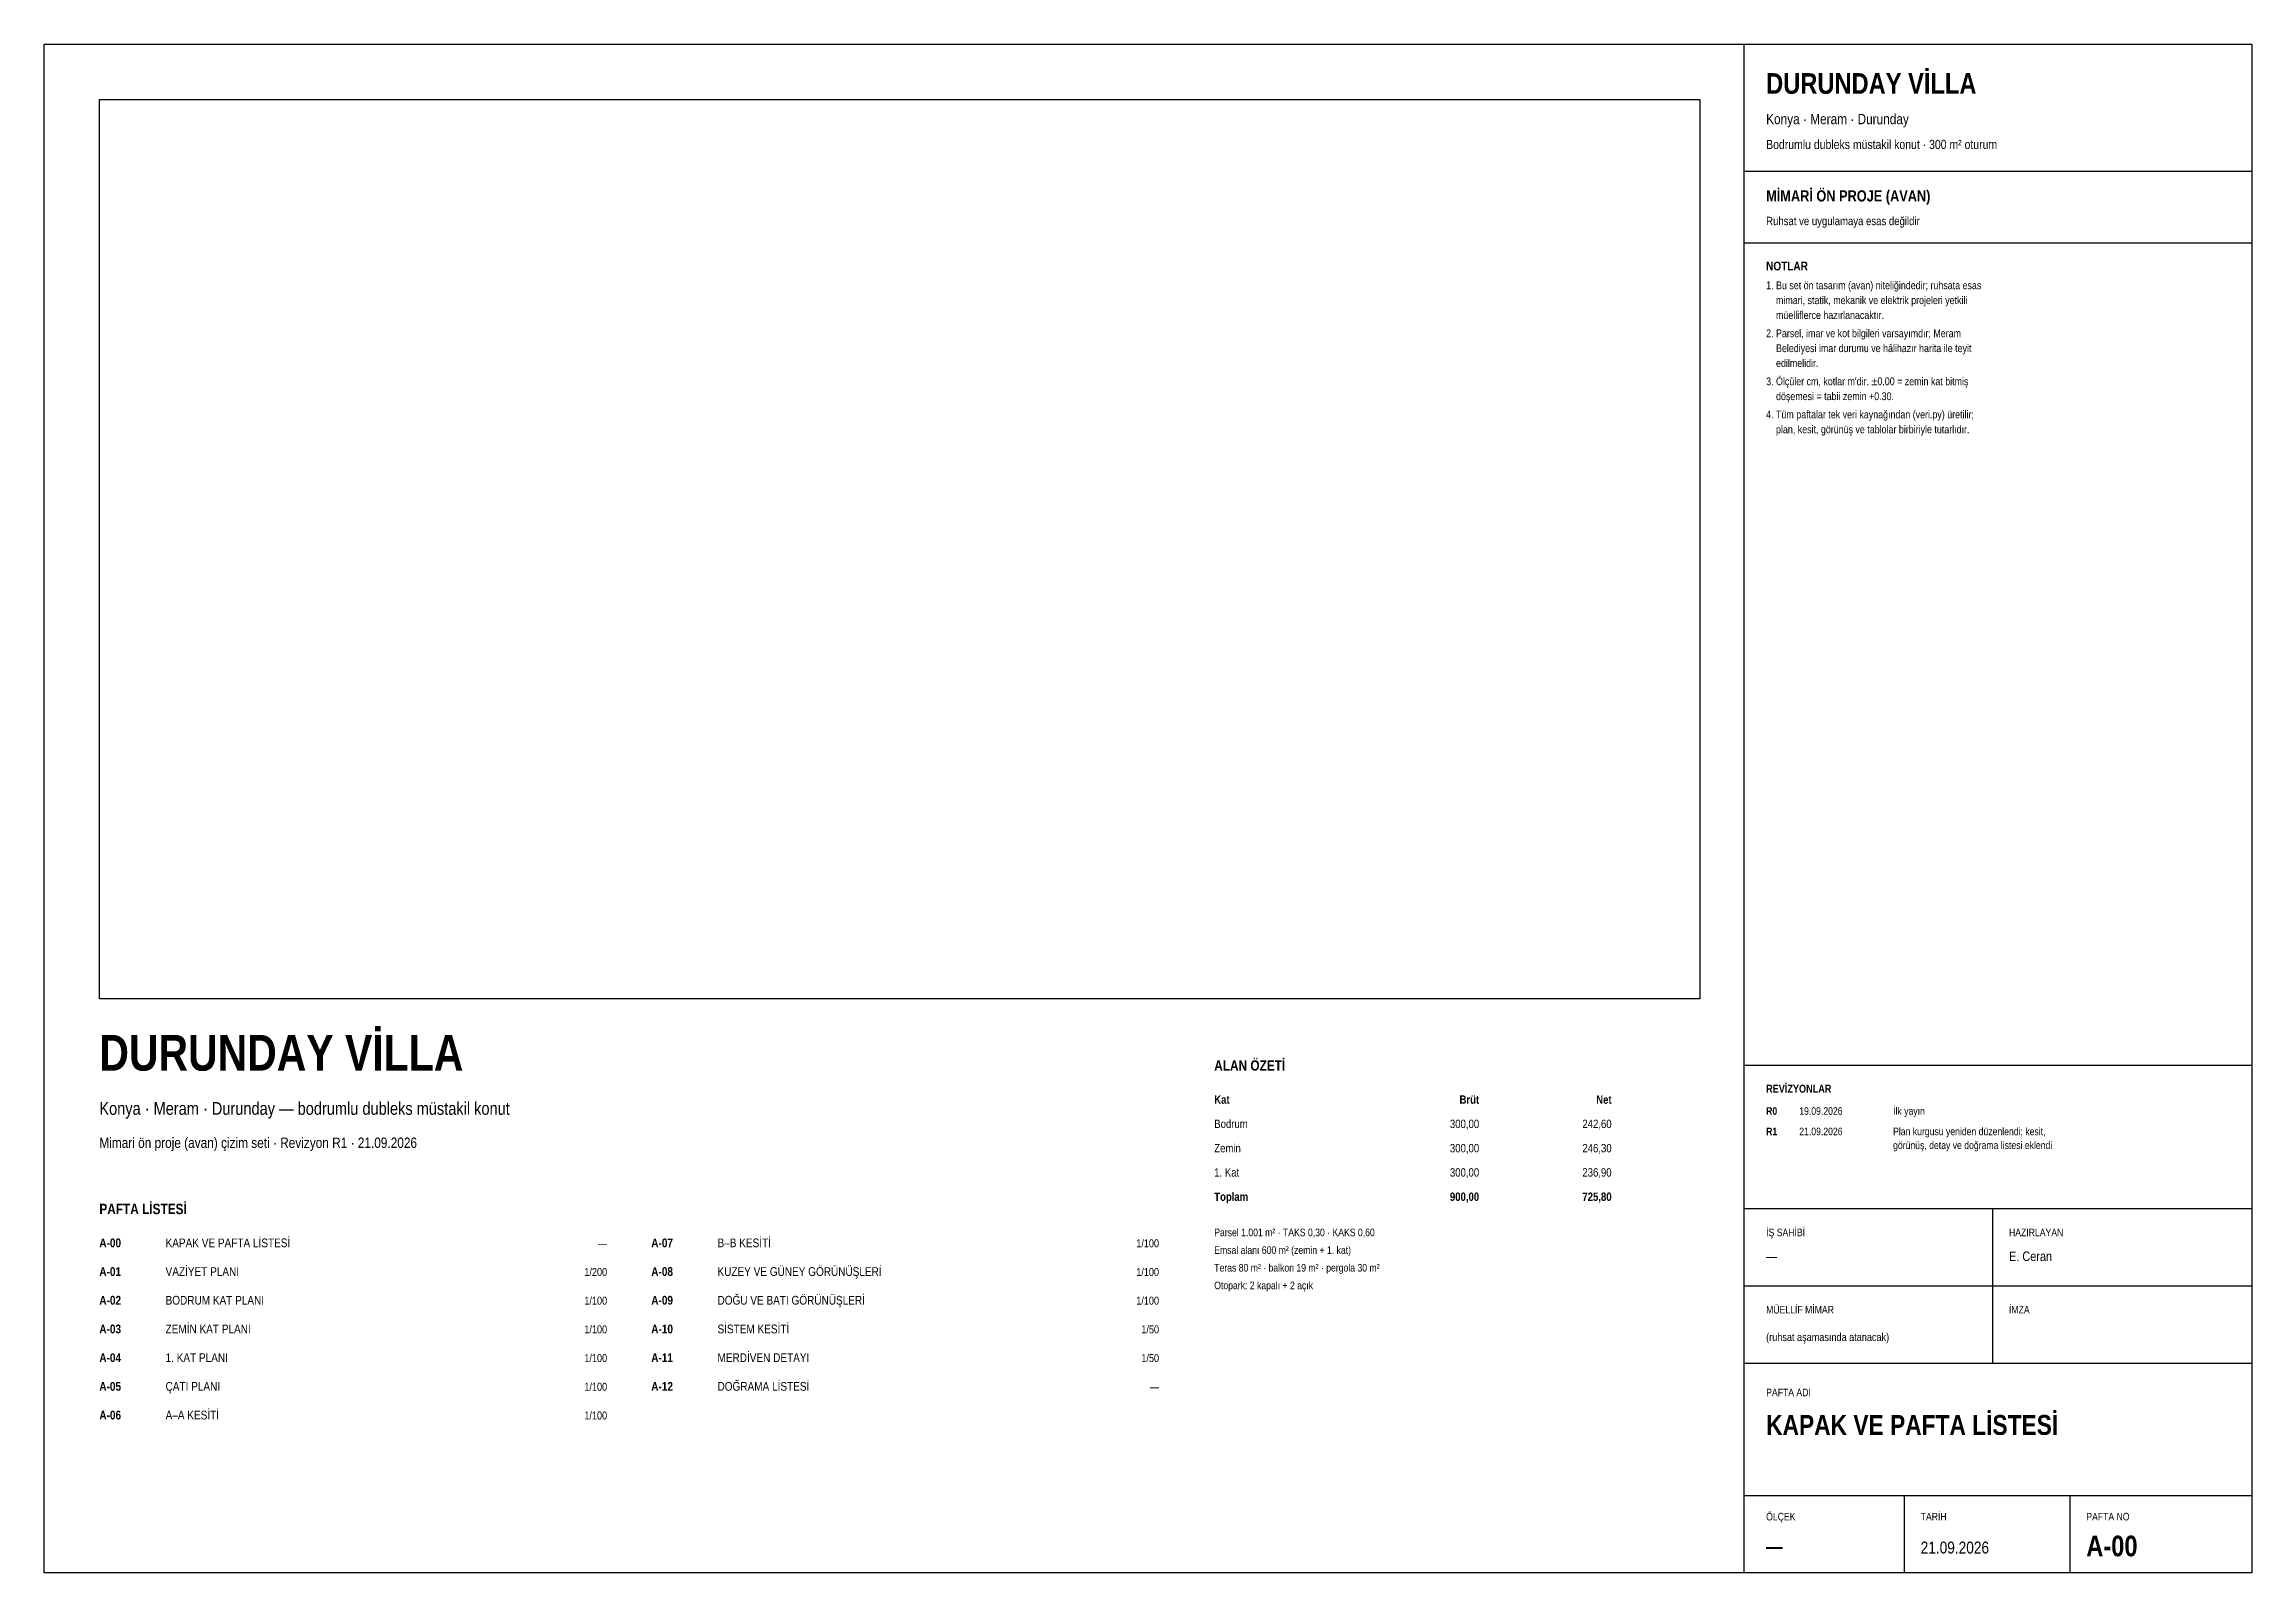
# Paper-space layout 'A-00 KAPAK VE PAFTA LISTESI' of a CAD drawing. Header units: centimetres, sheet in millimetres. Extents: x 10 to 410, y 10 to 287.
import ezdxf
from ezdxf.enums import TextEntityAlignment as Align

# ---------------------------------------------------------------- set-up
doc = ezdxf.new("R2010")
doc.units = ezdxf.units.CM
doc.header["$LTSCALE"] = 0.25
for name, color, linetype, lineweight in [('M-GOST-ANTET', 176, 'Continuous', 25), ('M-GOST-ANTETYAZI', 177, 'Continuous', 9), ('M-GOST-TABLO', 1, 'Continuous', 9)]:
    doc.layers.add(name, color=color, linetype=linetype, lineweight=lineweight)
doc.styles.add('YAZI', font='arialn.ttf')
doc.styles.add('YAZI-KALIN', font='arialnb.ttf')

psp = doc.layouts.new('A-00 KAPAK VE PAFTA LISTESI')

# ---------------------------------------------------------------- linework, layer by layer
at = {"layer": 'M-GOST-ANTET'}
for p, q in [((318, 264), (410, 264)), ((318, 251), (410, 251)), ((318, 102), (410, 102)), ((318, 76), (410, 76)), ((363, 76), (363, 62)), ((318, 62), (410, 62)), ((363, 62), (363, 48)), ((318, 48), (410, 48)), ((318, 24), (410, 24)), ((347, 24), (347, 10)), ((377, 24), (377, 10))]:
    psp.add_line(p, q, dxfattribs=at)
for points in [[(10, 287), (410, 287), (410, 10), (10, 10)], [(318, 287), (410, 287), (410, 10), (318, 10)], [(20, 277), (310, 277), (310, 114), (20, 114)]]:
    psp.add_lwpolyline(points, close=True, dxfattribs=at)

# ---------------------------------------------------------------- texts
at = {"layer": 'M-GOST-ANTETYAZI'}
for s, height, style, p in [('DURUNDAY VİLLA', 3.744, 'YAZI-KALIN', (322, 278)), ('Konya · Meram · Durunday', 1.872, 'YAZI', (322, 272.5)), ('Bodrumlu dubleks müstakil konut · 300 m² oturum', 1.656, 'YAZI', (322, 268)), ('MİMARİ ÖN PROJE (AVAN)', 2.016, 'YAZI-KALIN', (322, 258.5)), ('Ruhsat ve uygulamaya esas değildir', 1.512, 'YAZI', (322, 254.2)), ('NOTLAR', 1.584, 'YAZI-KALIN', (322, 246)), ('1. Bu set ön tasarım (avan) niteliğindedir; ruhsata esas', 1.404, 'YAZI', (322, 242.6)), ('    mimari, statik, mekanik ve elektrik projeleri yetkili', 1.404, 'YAZI', (322, 239.9)), ('    müelliflerce hazırlanacaktır.', 1.404, 'YAZI', (322, 237.2)), ('2. Parsel, imar ve kot bilgileri varsayımdır; Meram', 1.404, 'YAZI', (322, 233.9)), ('    Belediyesi imar durumu ve hâlihazır harita ile teyit', 1.404, 'YAZI', (322, 231.2)), ('    edilmelidir.', 1.404, 'YAZI', (322, 228.5)), ("3. Ölçüler cm, kotlar m'dir. %%p0.00 = zemin kat bitmiş", 1.404, 'YAZI', (322, 225.2)), ('4. Tüm paftalar tek veri kaynağından (veri.py) üretilir;', 1.404, 'YAZI', (322, 219.2)), ('    döşemesi = tabii zemin +0.30.', 1.404, 'YAZI', (322, 222.5)), ('    plan, kesit, görünüş ve tablolar birbiriyle tutarlıdır.', 1.404, 'YAZI', (322, 216.5)), ('DURUNDAY VİLLA', 6.48, 'YAZI-KALIN', (20, 101)), ('REVİZYONLAR', 1.44, 'YAZI-KALIN', (322, 97)), ('Konya · Meram · Durunday — bodrumlu dubleks müstakil konut', 2.304, 'YAZI', (20, 93)), ('R0', 1.368, 'YAZI-KALIN', (322, 93)), ('19.09.2026', 1.368, 'YAZI', (328, 93)), ('İlk yayın', 1.368, 'YAZI', (345, 93)), ('Mimari ön proje (avan) çizim seti · Revizyon R1 · 21.09.2026', 1.872, 'YAZI', (20, 87)), ('R1', 1.368, 'YAZI-KALIN', (322, 89.3)), ('21.09.2026', 1.368, 'YAZI', (328, 89.3)), ('görünüş, detay ve doğrama listesi eklendi', 1.368, 'YAZI', (345, 86.8)), ('Plan kurgusu yeniden düzenlendi; kesit,', 1.368, 'YAZI', (345, 89.3)), ('İŞ SAHİBİ', 1.368, 'YAZI', (322, 71)), ('HAZIRLAYAN', 1.368, 'YAZI', (366, 71)), ('E. Ceran', 1.728, 'YAZI', (366, 66.5)), ('—', 1.73, 'YAZI', (322, 66.5)), ('MÜELLİF MİMAR', 1.368, 'YAZI', (322, 57)), ('İMZA', 1.368, 'YAZI', (366, 57)), ('(ruhsat aşamasında atanacak)', 1.44, 'YAZI', (322, 52)), ('PAFTA ADI', 1.368, 'YAZI', (322, 42)), ('KAPAK VE PAFTA LİSTESİ', 3.6, 'YAZI-KALIN', (322, 35)), ('ÖLÇEK', 1.368, 'YAZI', (322, 19.5)), ('TARİH', 1.368, 'YAZI', (350, 19.5)), ('PAFTA NO', 1.368, 'YAZI', (380, 19.5)), ('A-00', 3.744, 'YAZI-KALIN', (380, 13)), ('—', 2.59, 'YAZI-KALIN', (322, 13.5)), ('21.09.2026', 2.16, 'YAZI', (350, 13.5))]:
    psp.add_text(s, height=height, dxfattribs=dict(at, style=style)).set_placement(p)
at = {"layer": 'M-GOST-TABLO'}
for s, height, style, p in [('ALAN ÖZETİ', 1.872, 'YAZI-KALIN', (222, 101)), ('Kat', 1.512, 'YAZI-KALIN', (222, 95)), ('Bodrum', 1.512, 'YAZI', (222, 90.6)), ('Zemin', 1.512, 'YAZI', (222, 86.2)), ('1. Kat', 1.512, 'YAZI', (222, 81.8)), ('PAFTA LİSTESİ', 1.872, 'YAZI-KALIN', (20, 75)), ('Toplam', 1.512, 'YAZI-KALIN', (222, 77.4)), ('Parsel 1.001 m² · TAKS 0,30 · KAKS 0,60', 1.368, 'YAZI', (222, 71)), ('A-00', 1.584, 'YAZI-KALIN', (20, 69)), ('KAPAK VE PAFTA LİSTESİ', 1.584, 'YAZI', (32, 69)), ('A-07', 1.584, 'YAZI-KALIN', (120, 69)), ('B–B KESİTİ', 1.584, 'YAZI', (132, 69)), ('Emsal alanı 600 m² (zemin + 1. kat)', 1.368, 'YAZI', (222, 67.8)), ('A-01', 1.584, 'YAZI-KALIN', (20, 63.8)), ('VAZİYET PLANI', 1.584, 'YAZI', (32, 63.8)), ('A-08', 1.584, 'YAZI-KALIN', (120, 63.8)), ('KUZEY VE GÜNEY GÖRÜNÜŞLERİ', 1.584, 'YAZI', (132, 63.8)), ('Teras 80 m² · balkon 19 m² · pergola 30 m²', 1.368, 'YAZI', (222, 64.6)), ('A-02', 1.584, 'YAZI-KALIN', (20, 58.6)), ('BODRUM KAT PLANI', 1.584, 'YAZI', (32, 58.6)), ('A-09', 1.584, 'YAZI-KALIN', (120, 58.6)), ('DOĞU VE BATI GÖRÜNÜŞLERİ', 1.584, 'YAZI', (132, 58.6)), ('Otopark: 2 kapalı + 2 açık', 1.368, 'YAZI', (222, 61.4)), ('A-03', 1.584, 'YAZI-KALIN', (20, 53.4)), ('ZEMİN KAT PLANI', 1.584, 'YAZI', (32, 53.4)), ('A-10', 1.584, 'YAZI-KALIN', (120, 53.4)), ('SİSTEM KESİTİ', 1.584, 'YAZI', (132, 53.4)), ('A-04', 1.584, 'YAZI-KALIN', (20, 48.2)), ('1. KAT PLANI', 1.584, 'YAZI', (32, 48.2)), ('A-11', 1.584, 'YAZI-KALIN', (120, 48.2)), ('MERDİVEN DETAYI', 1.584, 'YAZI', (132, 48.2)), ('A-05', 1.584, 'YAZI-KALIN', (20, 43)), ('ÇATI PLANI', 1.584, 'YAZI', (32, 43)), ('A-12', 1.584, 'YAZI-KALIN', (120, 43)), ('DOĞRAMA LİSTESİ', 1.584, 'YAZI', (132, 43)), ('A-06', 1.584, 'YAZI-KALIN', (20, 37.8)), ('A–A KESİTİ', 1.584, 'YAZI', (32, 37.8))]:
    psp.add_text(s, height=height, dxfattribs=dict(at, style=style)).set_placement(p)
for s, height, style, p in [('Brüt', 1.512, 'YAZI-KALIN', (270, 95)), ('Net', 1.512, 'YAZI-KALIN', (294, 95)), ('300,00', 1.512, 'YAZI', (270, 90.6)), ('242,60', 1.512, 'YAZI', (294, 90.6)), ('300,00', 1.512, 'YAZI', (270, 86.2)), ('246,30', 1.512, 'YAZI', (294, 86.2)), ('300,00', 1.512, 'YAZI', (270, 81.8)), ('236,90', 1.512, 'YAZI', (294, 81.8)), ('900,00', 1.512, 'YAZI-KALIN', (270, 77.4)), ('725,80', 1.512, 'YAZI-KALIN', (294, 77.4)), ('—', 1.44, 'YAZI', (112, 69)), ('1/100', 1.44, 'YAZI', (212, 69)), ('1/200', 1.44, 'YAZI', (112, 63.8)), ('1/100', 1.44, 'YAZI', (212, 63.8)), ('1/100', 1.44, 'YAZI', (112, 58.6)), ('1/100', 1.44, 'YAZI', (212, 58.6)), ('1/100', 1.44, 'YAZI', (112, 53.4)), ('1/50', 1.44, 'YAZI', (212, 53.4)), ('1/100', 1.44, 'YAZI', (112, 48.2)), ('1/50', 1.44, 'YAZI', (212, 48.2)), ('1/100', 1.44, 'YAZI', (112, 43)), ('—', 1.44, 'YAZI', (212, 43)), ('1/100', 1.44, 'YAZI', (112, 37.8))]:
    psp.add_text(s, height=height, dxfattribs=dict(at, style=style)).set_placement(p, align=Align.RIGHT)

doc.saveas('drawing.dxf')
